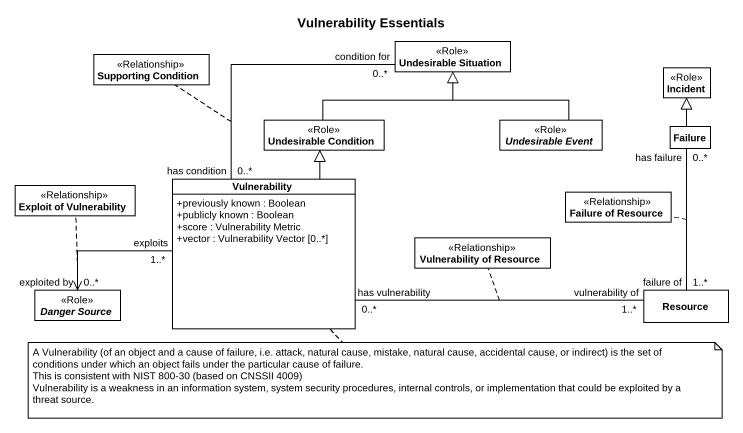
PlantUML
@startuml
title Vulnerability Essentials
hide circle
hide empty members
skinparam classAttributeIconSize 0
class "Undesirable Situation" as Undesirable_Situation <<Role>>
class "Supporting Condition" as Supporting_Condition <<Relationship>>
class Incident <<Role>>
class "Undesirable Condition" as Undesirable_Condition <<Role>>
abstract class "Undesirable Event" as Undesirable_Event <<Role>>
class Failure
class "Exploit of Vulnerability" as Exploit_of_Vulnerability <<Relationship>>
class Vulnerability {
  +previously known : Boolean
  +publicly known : Boolean
  +score : Vulnerability Metric
  +vector : Vulnerability Vector [0..*]
}
class "Failure of Resource" as Failure_of_Resource <<Relationship>>
class "Vulnerability of Resource" as Vulnerability_of_Resource <<Relationship>>
abstract class "Danger Source" as Danger_Source <<Role>>
class Resource
Undesirable_Condition -up-|> Undesirable_Situation
Undesirable_Event -up-|> Undesirable_Situation
Failure -up-|> Incident
Vulnerability "has condition\n0..*" -up- "condition for\n0..*" Undesirable_Situation
(Vulnerability, Undesirable_Situation) .. Supporting_Condition
Vulnerability -up-|> Undesirable_Condition
Vulnerability "has vulnerability\n0..*" -right- "vulnerability of\n1..*" Resource
(Vulnerability, Resource) .. Vulnerability_of_Resource
Danger_Source "exploited by\n0..*" <-right- "exploits\n1..*" Vulnerability
(Danger_Source, Vulnerability) .. Exploit_of_Vulnerability
Resource "failure of\n1..*" -up- "has failure\n0..*" Failure
(Resource, Failure) .. Failure_of_Resource
note bottom of Vulnerability
  A Vulnerability (of an object and a cause of failure, i.e. attack, natural cause, mistake, natural cause, accidental cause, or indirect) is the set of conditions under which an object fails under the particular cause of failure.
  This is consistent with NIST 800-30 (based on CNSSII 4009)
  Vulnerability is a weakness in an information system, system security procedures, internal controls, or implementation that could be exploited by a threat source.
end note
@enduml
